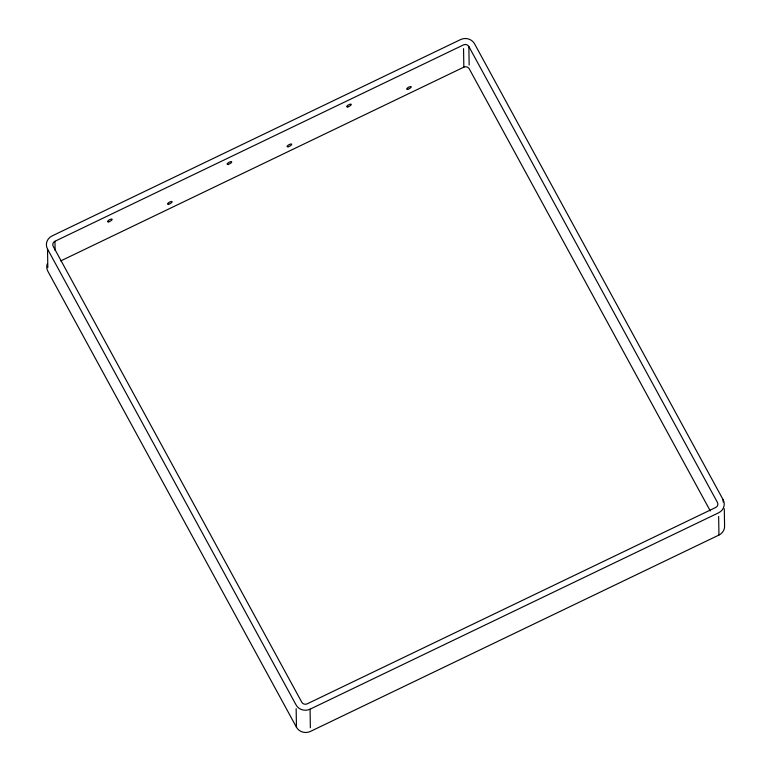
<?xml version="1.0" encoding="UTF-8"?>
<svg xmlns="http://www.w3.org/2000/svg" width="771" height="771" viewBox="0 0 771 771"><rect width="100%" height="100%" fill="white"/><g stroke="black" fill="none" stroke-linecap="round" stroke-linejoin="round"><path stroke-width="1.16" d="M54.953 241.275L463.477 44.911A4 3.749 -0.9 0 1 468.855 46.53L717.425 502.432A4 3.749 -0.9 0 1 715.681 507.482L307.157 703.846A4 3.749 -0.9 0 1 301.779 702.217L53.218 246.315A4 3.749 -0.9 0 1 54.953 241.275L55.107 250.546M60.736 260.916L463.843 67.154A4 3.749 -0.9 0 1 469.221 68.783L710.303 510.961M47.523 249.052L296.093 704.954A10.389 9.744 -0.9 0 0 310.067 709.175L718.591 512.811A10.389 9.744 -0.9 0 0 723.111 499.695L474.55 43.793A10.389 9.744 -0.9 0 0 460.576 39.581L52.052 235.945A10.389 9.744 -0.9 0 0 47.523 249.052L47.821 267.595M724.297 508.764L724.567 525.446A10.389 9.744 -0.9 0 1 718.948 535.055L310.424 731.419A10.389 9.744 -0.9 0 1 296.45 727.207L47.889 271.305A10.389 9.744 -0.9 0 1 47.253 263.875M723.111 499.695L723.15 502.017M718.649 516.522L718.948 535.055M468.855 46.53L469.154 65.072M463.544 48.621L463.843 67.154M310.067 709.175L310.366 727.718M296.151 708.665L296.45 727.207M108.701 221.836A2.592 0.81 -28.6 0 0 112.161 219.378A2.592 0.81 -28.6 0 0 108.682 220.265A2.592 0.81 -28.6 0 0 108.701 221.836M168.676 204.219A2.592 0.81 -28.6 0 0 172.126 201.771A2.592 0.81 -28.6 0 0 168.647 202.657A2.592 0.81 -28.6 0 0 168.676 204.219M228.274 164.358A2.592 0.81 -28.6 0 0 231.734 161.91A2.592 0.81 -28.6 0 0 228.245 162.797A2.592 0.81 -28.6 0 0 228.274 164.358M288.238 146.75A2.592 0.81 -28.6 0 0 291.698 144.302A2.592 0.81 -28.6 0 0 288.209 145.179A2.592 0.81 -28.6 0 0 288.238 146.75M347.837 106.89A2.592 0.81 -28.6 0 0 351.297 104.442A2.592 0.81 -28.6 0 0 347.817 105.319A2.592 0.81 -28.6 0 0 347.837 106.89M407.801 89.272A2.592 0.81 -28.6 0 0 411.261 86.824A2.592 0.81 -28.6 0 0 407.782 87.711A2.592 0.81 -28.6 0 0 407.801 89.272"/></g></svg>
